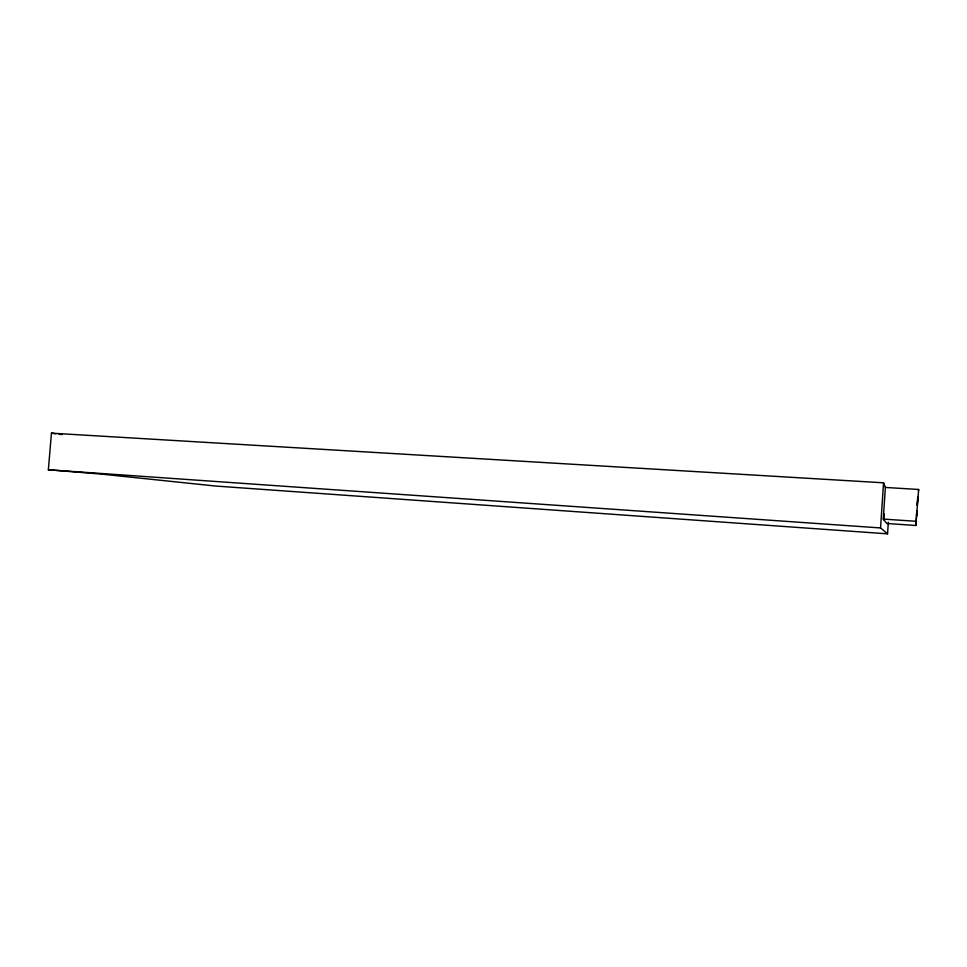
<?xml version="1.0" encoding="UTF-8"?>
<svg xmlns="http://www.w3.org/2000/svg" width="967" height="967" viewBox="0 0 967 967"><rect width="100%" height="100%" fill="white"/><g stroke="black" fill="none" stroke-linecap="round" stroke-linejoin="round"><path stroke-width="1.45" d="M888.322 522.228L887.549 533.832L215.834 486.063L101.547 474.108L48.35 469.781L51.456 433.168L883.56 482.811L885.373 487.453L883.258 519.074L886.812 523.485L915.858 525.492L916.051 522.567M916.245 519.642L916.813 510.866M917.199 505.016L917.828 496.555L917.248 505.27M916.861 511.084L916.571 515.447L917.103 511.688M915.858 525.492L918.65 489.471L885.373 487.453M887.549 533.832L880.55 527.946L883.56 482.811M883.886 519.859L884.285 513.961M918.481 490.922L918.65 489.471M883.258 519.074L916.547 521.334M48.35 469.781L880.55 527.946M51.456 433.168L55.929 433.796M58.914 434.219L61.9 434.63"/></g></svg>
